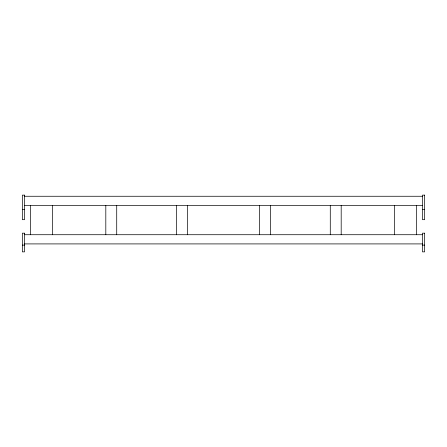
<?xml version="1.0" encoding="UTF-8"?>
<svg xmlns="http://www.w3.org/2000/svg" width="447" height="447" viewBox="0 0 447 447"><rect width="100%" height="100%" fill="white"/><g stroke="black" fill="none" stroke-linecap="round" stroke-linejoin="round"><path stroke-width="0.67" d="M24.535 196.261L422.465 196.261M24.535 205.452L422.465 205.452M22.35 209.66L24.535 209.66M422.465 209.66L424.65 209.66M24.535 234.72L422.465 234.72M24.535 243.911L422.465 243.911M22.35 245.118L24.535 245.118M422.465 245.118L424.65 245.118M416.47 205.452L416.47 234.72M394.651 205.452L394.651 234.72M341.19 205.452L341.19 234.72M330.283 205.452L330.283 234.72M270.547 205.452L270.547 234.72M259.64 205.452L259.64 234.72M187.36 205.452L187.36 234.72M176.453 205.452L176.453 234.72M116.717 205.452L116.717 234.72M105.81 205.452L105.81 234.72M52.349 205.452L52.349 234.72M30.53 205.452L30.53 234.72M24.535 195.132L22.35 195.132L22.35 219.684L24.535 219.684L24.535 195.132M424.65 195.132L422.465 195.132L422.465 219.684L424.65 219.684L424.65 195.132M24.535 233.178L22.35 233.178L22.35 251.868L24.535 251.868L24.535 233.178M424.65 233.178L422.465 233.178L422.465 251.868L424.65 251.868L424.65 233.178"/></g></svg>
